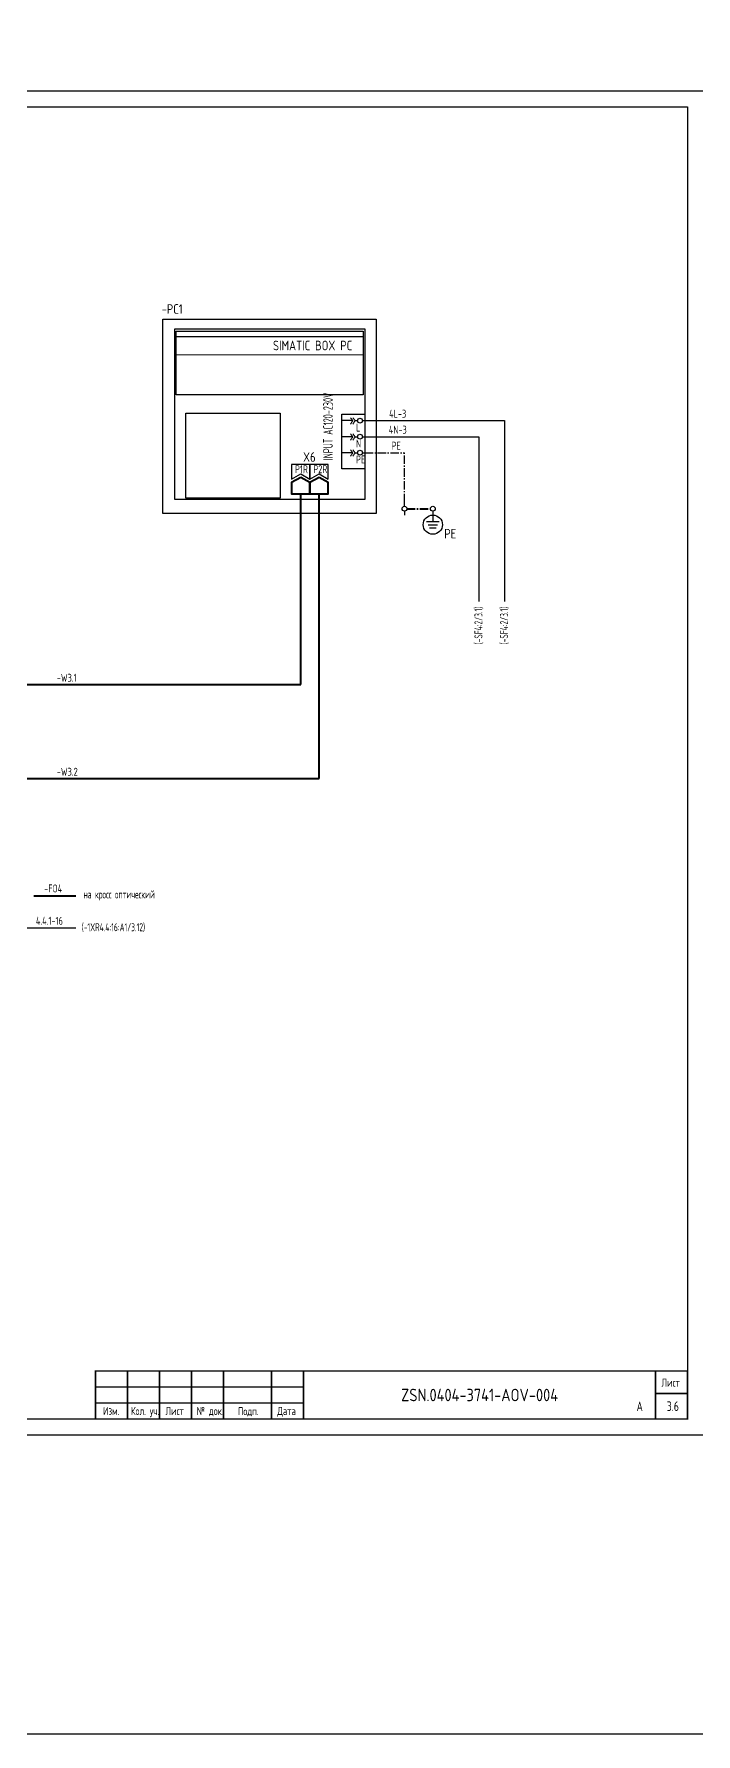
# Model space of a CAD drawing. Header units: millimetres. Extents: x 613 to 4946, y 1373 to 2532.
# Drawn here: x 4047 to 4254, y 1373 to 1904 of the extents above; entities that cross this region are included whole.
import ezdxf
from ezdxf.enums import TextEntityAlignment as Align

# ---------------------------------------------------------------- set-up
doc = ezdxf.new("R2010")
doc.units = ezdxf.units.MM
doc.set_wipeout_variables(frame=1)
doc.linetypes.add('EPL_DASHLONGDOT', pattern=[1, 0.66, -0.12, 0.1, -0.12])
doc.layers.add('EPLAN108', color=5, linetype='Continuous', lineweight=30)
for name, color, linetype in [('Временный', 6, 'Continuous'), ('КИА_МАРКИРОВКА', 2, 'Continuous'), ('КИА_НАКЛЕЙКИ', 1, 'Continuous'), ('КИА_РАМКИ-ШТАМПЫ', 7, 'Continuous'), ('ФОРМАТ', 7, 'Continuous')]:
    doc.layers.add(name, color=color, linetype=linetype)
doc.styles.add('GOST-A 3-1', font='', dxfattribs={"height": 3})
doc.styles.add('GOSTA-2.5-1', font='', dxfattribs={"width": 0.9, "height": 2.5})
doc.styles.add('ROMAND0-100', font='romand.shx')
doc.styles.add('ROMANS0-60', font='romans.shx', dxfattribs={"width": 0.6})
doc.styles.add('ROMANS0-70', font='romans.shx', dxfattribs={"width": 0.7})
doc.styles.get('GOST-A 3-1').set_extended_font_data('GOST type A')
doc.styles.get('GOSTA-2.5-1').set_extended_font_data('GOST Type AU')

# ---------------------------------------------------------------- blocks, each defined once
blk = doc.blocks.new('frm6')
at = {"layer": 'ФОРМАТ'}
blk.add_line((-185, 15), (-120, 15), dxfattribs=at)
at = {"layer": 'ФОРМАТ', "const_width": 0.5}
blk.add_lwpolyline([(-185, 15), (-185, 0), (0, 0), (0, 15)], close=True, dxfattribs=at)
for points in [[(-175, 15), (-175, 0)], [(-165, 15), (-165, 0)], [(-155, 15), (-155, 0)], [(-145, 15), (-145, 0)], [(-130, 15), (-130, 0)], [(-120, 15), (-120, 0)], [(-10, 15), (-10, 0)], [(-185, 10), (-120, 10)], [(-10, 8), (0, 8)], [(-185, 5), (-120, 5)]]:
    blk.add_lwpolyline(points, dxfattribs=at)
at = {"layer": 'ФОРМАТ', "style": 'GOSTA-2.5-1', "width": 0.95}
for s, p in [('Лист', (-8.17, 9.36)), ('Изм.', (-182.63, 0.5)), ('Кол. уч.', (-173.96, 0.5)), ('Лист', (-163.13, 0.5)), ('№ док.', (-153.38, 0.5)), ('Подп.', (-140.5, 0.44)), ('Дата', (-128.17, 0.5))]:
    blk.add_text(s, height=2.5, dxfattribs=at).set_placement(p, align=Align.BOTTOM_LEFT)
at = {"layer": 'ФОРМАТ', "flags": 8}
for tag, style, width, p in [('R2', 'ROMANS0-70', 0.7, (-184.4, 10)), ('QTY2', 'ROMANS0-70', 0.65, (-174.28, 10.29)), ('SH2', 'ROMANS0-70', 0.7, (-164.3, 10)), ('ND2', 'ROMANS0-60', 0.6, (-154.34, 10)), ('SIGN2', 'ROMANS0-70', 0.7, (-144.3, 10)), ('DATE2', 'ROMANS0-70', 0.43, (-129.4, 10)), ('R1', 'ROMANS0-70', 0.7, (-184.4, 5)), ('QTY1', 'ROMANS0-70', 0.65, (-174.28, 5.29)), ('SH1', 'ROMANS0-70', 0.7, (-164.3, 5)), ('ND1', 'ROMANS0-60', 0.6, (-154.34, 5)), ('SIGN1', 'ROMANS0-70', 0.7, (-144.3, 5)), ('DATE1', 'ROMANS0-70', 0.43, (-129.4, 5))]:
    blk.add_attdef(tag, text='', height=3, dxfattribs=dict(at, style=style, width=width)).set_placement(p, align=Align.BOTTOM_LEFT)
at = {"layer": 'ФОРМАТ', "style": 'ROMANS0-70', "width": 0.7, "flags": 8}
blk.add_attdef('SH', text='', height=3, dxfattribs=at).set_placement((-5.16, 3.75), align=Align.MIDDLE_CENTER)
blk = doc.blocks.new('A$C5C167954')
at = {"color": 0}
for p, q in [((0.75, 2.75), (0.75, 4)), ((0.75, 1.25), (0.75, 0))]:
    blk.add_line(p, q, dxfattribs=at)
blk.add_wipeout([(0.75, 2.75), (0.81, 2.75), (0.86, 2.74), (0.92, 2.73), (0.97, 2.72), (1.01, 2.7), (1.04, 2.69), (1.09, 2.67), (1.13, 2.65), (1.21, 2.6), (1.26, 2.55), (1.31, 2.5), (1.38, 2.41), (1.41, 2.35), (1.43, 2.31), (1.46, 2.23), (1.48, 2.18), (1.5, 2.08), (1.5, 2), (1.5, 1.94), (1.49, 1.87), (1.47, 1.8), (1.45, 1.73), (1.43, 1.69), (1.41, 1.64), (1.38, 1.59), (1.34, 1.54), (1.32, 1.51), (1.29, 1.48), (1.25, 1.44), (1.2, 1.4), (1.16, 1.37), (1.11, 1.34), (1.05, 1.31), (0.98, 1.28), (0.91, 1.27), (0.83, 1.25), (0.8, 1.25), (0.75, 1.25), (0.69, 1.25), (0.57, 1.27), (0.5, 1.29), (0.43, 1.32), (0.36, 1.36), (0.28, 1.42), (0.24, 1.45), (0.18, 1.51), (0.13, 1.57), (0.09, 1.64), (0.07, 1.69), (0.04, 1.75), (0.03, 1.79), (0.02, 1.84), (0.01, 1.9), (0, 1.96), (0, 2.02), (0, 2.08), (0.01, 2.13), (0.03, 2.2), (0.04, 2.25), (0.06, 2.3), (0.1, 2.37), (0.13, 2.42), (0.18, 2.49), (0.23, 2.55), (0.29, 2.6), (0.34, 2.63), (0.39, 2.66), (0.44, 2.68), (0.49, 2.7), (0.54, 2.72), (0.62, 2.74), (0.71, 2.75)], dxfattribs=at)
blk.add_circle((0.75, 2), 0.75, dxfattribs=at)
blk = doc.blocks.new('A$C2D160E4F')
at = {"color": 0}
for p, q in [((1, 6.31), (5, 6.31)), ((3, 9.56), (3, 8.31)), ((3, 8.31), (3, 6.31)), ((1.5, 5.31), (4.5, 5.31)), ((2, 4.31), (4, 4.31))]:
    blk.add_line(p, q, dxfattribs=at)
blk.add_circle((3, 5.31), 3, dxfattribs=at)
at = {"style": 'GOST-A 3-1'}
blk.add_text('PE', height=3, dxfattribs=at).set_placement((6.57, 1))

msp = doc.modelspace()

# ---------------------------------------------------------------- linework, layer by layer
for p, q in [((3662, 1886.39), (4256, 1886.39)), ((3682, 1881.39), (4251, 1881.39)), ((4251, 1881.39), (4251, 1471.39)), ((4039.91, 1624.88), (4059.87, 1624.88)), ((4251, 1471.39), (3682, 1471.39)), ((4256, 1466.39), (3662, 1466.39))]:
    msp.add_line(p, q)
at = {"linetype": 'Continuous'}
for p, q in [((4149.65, 1809.52), (4091.21, 1809.54)), ((4091.21, 1803.94), (4149.65, 1803.92))]:
    msp.add_line(p, q, dxfattribs=at)
at = {"color": 0}
for p, q in [((4146.4, 1783.31), (4142.95, 1783.31)), ((4147.15, 1783.31), (4147.9, 1783.31)), ((4149.39, 1783.31), (4150.14, 1783.31)), ((4146.4, 1778.31), (4142.95, 1778.31)), ((4147.15, 1778.31), (4147.9, 1778.31)), ((4149.39, 1778.31), (4150.14, 1778.31)), ((4146.4, 1773.31), (4142.95, 1773.31)), ((4147.15, 1773.31), (4147.9, 1773.31)), ((4149.39, 1773.31), (4150.14, 1773.31))]:
    msp.add_line(p, q, dxfattribs=at)
at = {"lineweight": 18}
for p, q in [((4146.4, 1783.31), (4145.66, 1784.2)), ((4145.66, 1782.2), (4146.4, 1783.31)), ((4147.15, 1783.31), (4146.4, 1784.2)), ((4146.4, 1782.2), (4147.15, 1783.31)), ((4146.4, 1778.31), (4145.66, 1779.2)), ((4145.66, 1777.2), (4146.4, 1778.31)), ((4146.4, 1773.31), (4145.66, 1774.2)), ((4147.15, 1778.31), (4146.4, 1779.2)), ((4146.4, 1777.2), (4147.15, 1778.31)), ((4147.15, 1773.31), (4146.4, 1774.2)), ((4145.66, 1772.2), (4146.4, 1773.31)), ((4146.4, 1772.2), (4147.15, 1773.31))]:
    msp.add_line(p, q, dxfattribs=at)
at = {"color": 30, "lineweight": 25, "ltscale": 4}
for p, q in [((4150.14, 1783.31), (4193.76, 1783.31)), ((4193.76, 1783.31), (4193.76, 1726.81))]:
    msp.add_line(p, q, dxfattribs=at)
at = {"color": 5}
msp.add_line((4150.14, 1778.31), (4185.76, 1778.31), dxfattribs=at)
at = {"color": 5, "lineweight": 25, "ltscale": 8}
msp.add_line((4185.76, 1778.31), (4185.76, 1726.81), dxfattribs=at)
at = {"color": 3, "linetype": 'EPL_DASHLONGDOT', "lineweight": 25, "ltscale": 4}
msp.add_line((4150.14, 1773.31), (4162.54, 1773.31), dxfattribs=at)
at = {"color": 3, "lineweight": 40}
for p, q in [((4130.11, 1700.89), (4130.11, 1760.46)), ((4135.85, 1671.53), (4135.85, 1760.46)), ((3986.32, 1700.89), (4130.11, 1700.89)), ((4036.48, 1671.53), (4135.85, 1671.53))]:
    msp.add_line(p, q, dxfattribs=at)
at = {"color": 31, "lineweight": 40}
msp.add_line((4059.87, 1634.76), (4046.78, 1634.76), dxfattribs=at)
at = {"color": 0}
for points in [[(4087.02, 1814.98), (4153.69, 1814.98), (4153.69, 1754.28), (4087.02, 1754.28)], [(4090.8, 1811.96), (4150.14, 1811.96), (4150.14, 1758.72), (4090.8, 1758.72)], [(4091.21, 1811.25), (4149.64, 1811.25), (4149.64, 1791.42), (4091.21, 1791.42)], [(4094.24, 1785.64), (4123.67, 1785.64), (4123.67, 1759.13), (4094.24, 1759.13)], [(4142.95, 1768.23), (4142.95, 1785.32), (4150.14, 1785.32), (4150.14, 1768.23)]]:
    msp.add_lwpolyline(points, close=True, dxfattribs=at)
for points in [[(4127.24, 1765.06), (4130.11, 1766.65), (4132.98, 1765.06), (4132.98, 1769.65), (4127.24, 1769.65), (4127.24, 1765.06)], [(4132.98, 1765.06), (4135.85, 1766.65), (4138.72, 1765.06), (4138.72, 1769.65), (4132.98, 1769.65), (4132.98, 1765.06)]]:
    msp.add_lwpolyline(points, dxfattribs=at)
at = {"color": 3, "lineweight": 40}
for points in [[(4130.11, 1765.54), (4127.24, 1763.95), (4127.24, 1760.46), (4132.98, 1760.46), (4132.98, 1763.95), (4130.11, 1765.54)], [(4135.85, 1765.54), (4132.98, 1763.95), (4132.98, 1760.46), (4138.72, 1760.46), (4138.72, 1763.95), (4135.85, 1765.54)]]:
    msp.add_lwpolyline(points, dxfattribs=at)
at = {"color": 0}
for centre in [(4148.64, 1783.31), (4148.64, 1778.31), (4148.64, 1773.31), (4171.4, 1755.8)]:
    msp.add_circle(centre, 0.75, dxfattribs=at)
at = {"layer": 'EPLAN108', "color": 2}
msp.add_lwpolyline([(613.36, 2532.19), (4946.18, 2532.19), (4946.18, 1372.97), (613.36, 1372.97)], close=True, dxfattribs=at)

# ---------------------------------------------------------------- block references
at = {"color": 0}
msp.add_blockref('A$C2D160E4F', (4168.4, 1745.5), dxfattribs=at)
at = {"layer": 'КИА_РАМКИ-ШТАМПЫ'}
ref = msp.add_blockref('frm6', (4251, 1471.39), dxfattribs=at)
ref.add_attrib('TITLE', 'ZSN.0404-3741-AOV-004', dxfattribs={"layer": '0', "height": 3.9, "style": 'ROMAND0-100', "width": 0.8, "flags": 8}).set_placement((4186, 1478.89), align=Align.MIDDLE_CENTER)
ref.add_attrib('SH', '3.6', dxfattribs={"layer": '0', "height": 3, "style": 'ROMANS0-70', "width": 0.7, "flags": 8}).set_placement((4246.4, 1475.39), align=Align.MIDDLE_CENTER)
ref.add_attrib('REV', 'А', dxfattribs={"layer": '0', "height": 3, "style": 'ROMANS0-70', "width": 0.7, "flags": 8}).set_placement((4236.03, 1475.36), align=Align.MIDDLE_CENTER)

# ---------------------------------------------------------------- texts
at = {"style": 'GOST-A 3-1'}
for s, p in [('SIMATIC BOX PC', (4121.44, 1805.3)), ('X6', (4130.86, 1770.45))]:
    msp.add_text(s, height=3, dxfattribs=at).set_placement(p)
at = {"style": 'GOST-A 3-1', "width": 0.7}
msp.add_text('INPUT AC120-230V', height=3, rotation=90, dxfattribs=at).set_placement((4140.14, 1770.96))
at = {"style": 'GOSTA-2.5-1', "width": 0.9}
for s, p in [('L', (4147.38, 1779.92)), ('N', (4147.38, 1774.92)), ('P1R', (4128.32, 1766.9)), ('P2R', (4134.06, 1766.9)), ('PE', (4147.38, 1769.92))]:
    msp.add_text(s, height=2.5, dxfattribs=at).set_placement(p)
at = {"layer": 'Временный', "style": 'GOSTA-2.5-1', "width": 0.7}
for p in [(4186.9, 1713.43), (4194.9, 1713.43)]:
    msp.add_text('(-SF4:2/3.1)', height=2.5, rotation=90, dxfattribs=at).set_placement(p)
for s, p in [('на кросс оптический', (4062.25, 1634.06)), ('(-1XR4.4:16:A1/3.12)', (4061.7, 1623.79))]:
    msp.add_text(s, height=2.5, dxfattribs=at).set_placement(p)
at = {"layer": 'КИА_МАРКИРОВКА', "style": 'GOSTA-2.5-1', "width": 0.9}
for s, p in [('4L-3', (4157.73, 1784.23)), ('4N-3', (4157.63, 1779.23)), ('PE', (4158.5, 1774.23)), ('-W3.1', (4053.92, 1701.72)), ('-W3.2', (4053.92, 1672.36)), ('-FO4', (4049.95, 1635.9)), ('4.4.1-16', (4047.37, 1625.8))]:
    msp.add_text(s, height=2.5, dxfattribs=at).set_placement(p)
at = {"layer": 'КИА_НАКЛЕЙКИ', "style": 'GOST-A 3-1'}
msp.add_text('-PC1', height=3, dxfattribs=at).set_placement((4086.65, 1816.7))

# ---------------------------------------------------------------- next in the draw order: block references
at = {"color": 0}
msp.add_blockref('A$C5C167954', (4161.79, 1753.8), dxfattribs=at)

# ---------------------------------------------------------------- next in the draw order: linework, layer by layer
at = {"color": 3, "linetype": 'EPL_DASHLONGDOT', "lineweight": 25, "ltscale": 4}
msp.add_line((4162.54, 1757.8), (4162.54, 1773.31), dxfattribs=at)
at = {"color": 3, "linetype": 'EPL_DASHLONGDOT', "lineweight": 40, "ltscale": 4}
msp.add_line((4163.29, 1755.8), (4170.65, 1755.8), dxfattribs=at)

doc.saveas('drawing.dxf')
